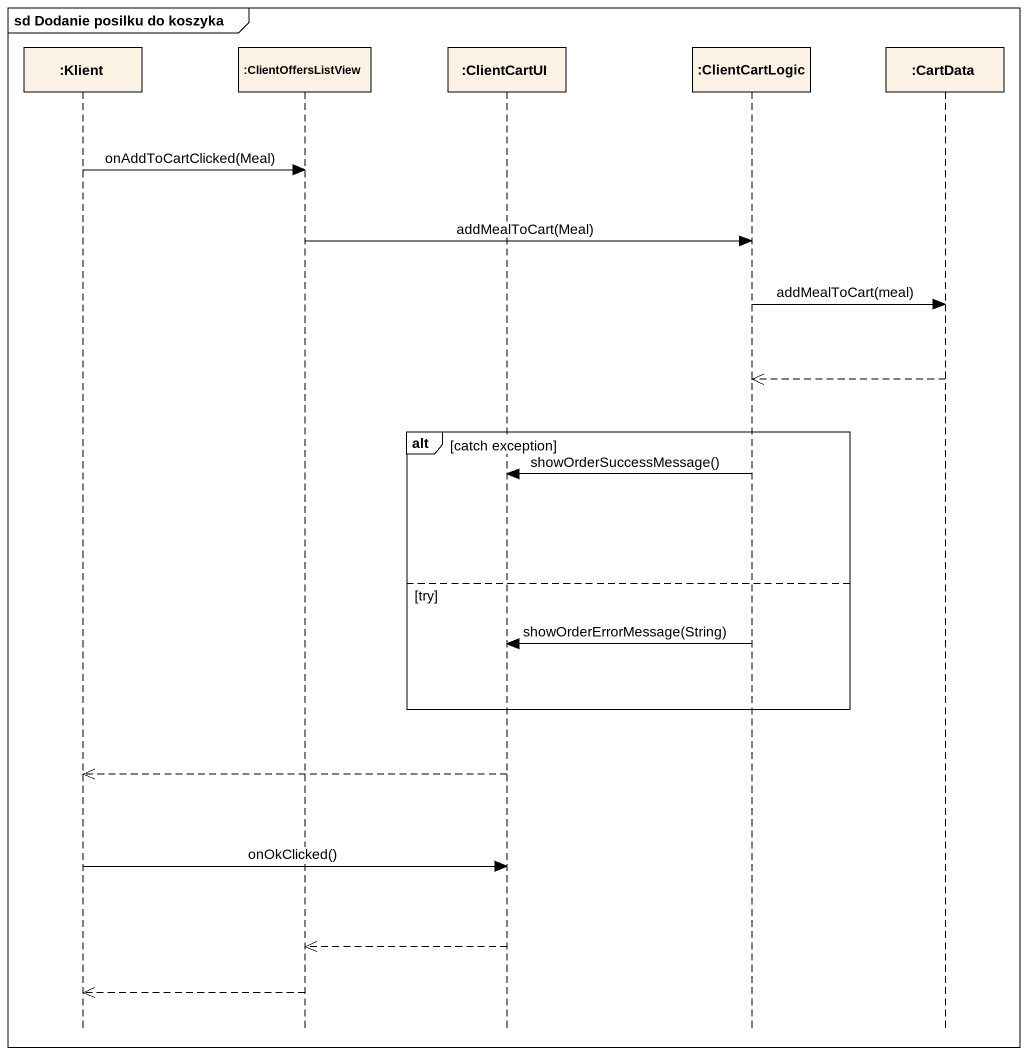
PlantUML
@startuml
mainframe sd Dodanie posilku do koszyka
hide footbox
participant ":Klient" as Klient
participant ":ClientOffersListView" as ClientOffersListView
participant ":ClientCartUI" as ClientCartUI
participant ":ClientCartLogic" as ClientCartLogic
participant ":CartData" as CartData

Klient -> ClientOffersListView : onAddToCartClicked(Meal)
ClientOffersListView -> ClientCartLogic : addMealToCart(Meal)
ClientCartLogic -> CartData : addMealToCart(meal)
CartData -->> ClientCartLogic
alt catch exception
  ClientCartLogic -> ClientCartUI : showOrderSuccessMessage()
else try
  ClientCartLogic -> ClientCartUI : showOrderErrorMessage(String)
end
ClientCartUI -->> Klient
Klient -> ClientCartUI : onOkClicked()
ClientCartUI -->> ClientOffersListView
ClientOffersListView -->> Klient
@enduml
